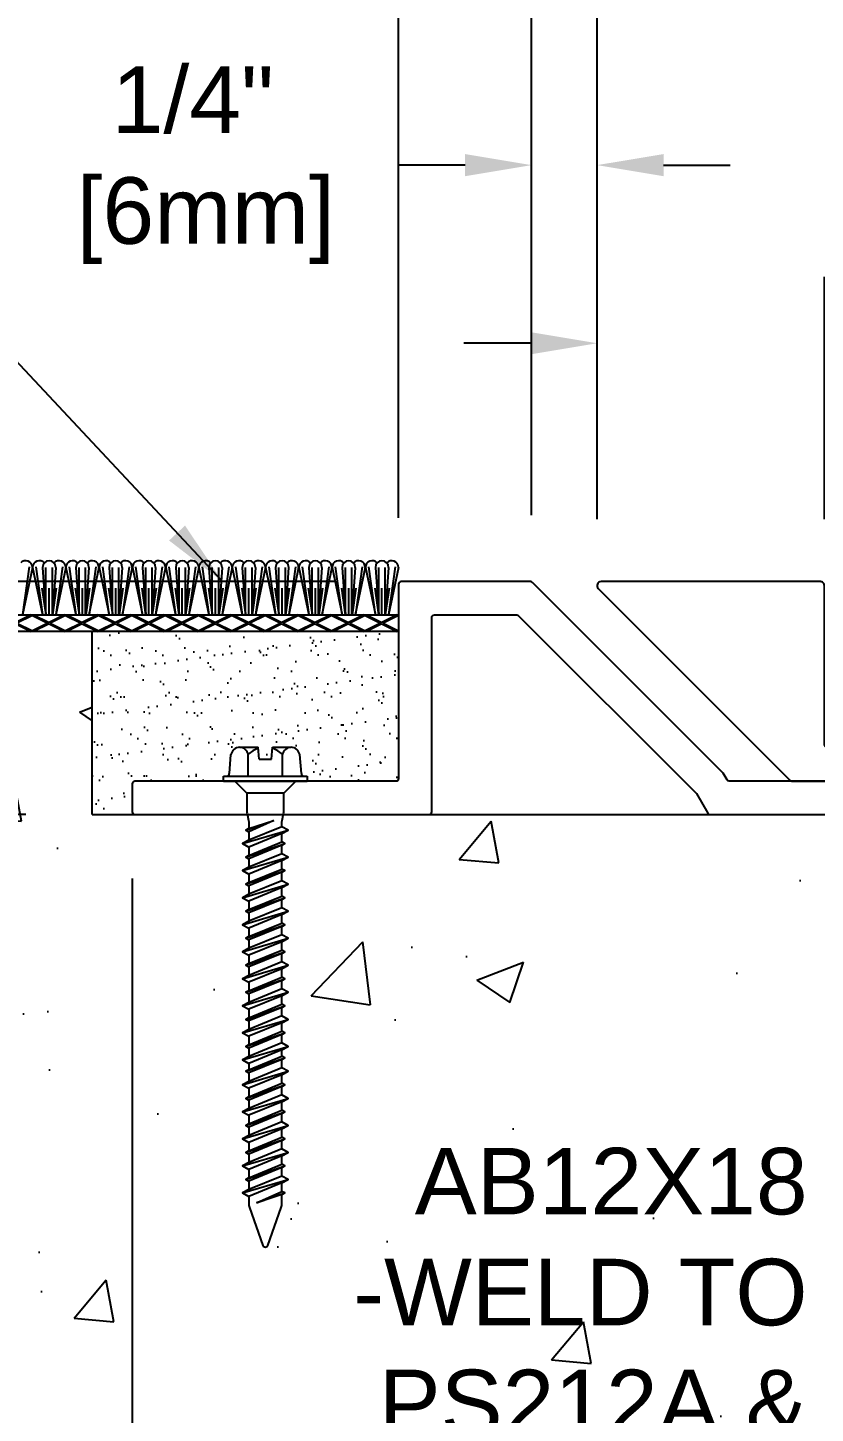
# Model space of a CAD drawing. Header units: inches. Extents: x -2.1 to 58.2, y -1.5 to 11.6.
# Drawn here: x 1.27 to 4.23, y 1.37 to 6.57 of the extents above; entities that cross this region are included whole.
import ezdxf

# ---------------------------------------------------------------- set-up
doc = ezdxf.new("R2010")
doc.units = ezdxf.units.IN
doc.header["$MEASUREMENT"] = 0
for name, color, linetype in [('Anchors', 4, 'Continuous'), ('Conditions', 1, 'Continuous'), ('Dimensions', 3, 'Continuous'), ('Metals', 7, 'Continuous'), ('Text', 2, 'Continuous')]:
    doc.layers.add(name, color=color, linetype=linetype)
doc.styles.add('ARIAL', font='arial.ttf')
doc.dimstyles.new('Arial', dxfattribs={"dimscale": 2, "dimtxt": 0.125, "dimasz": 0.125, "dimexe": 0.125, "dimexo": 0.125, "dimgap": 0.125, "dimtad": 0, "dimtih": 1, "dimtoh": 1, "dimdec": 4, "dimzin": 0, "dimdsep": 46, "dimlunit": 4, "dimtxsty": 'ARIAL', "dimcen": 0.125, "dimadec": 0, "dimazin": 0, "dimtfac": 1, "dimtdec": 4, "dimtofl": 0, "dimtmove": 0, "dimatfit": 3, "dimfxl": 0, "dimfrac": 2, "dimtolj": 1, "dimtzin": 0, "dimarcsym": 0})

# ---------------------------------------------------------------- blocks, each defined once
blk = doc.blocks.new('*D11')
at = {"layer": 'Defpoints', "color": 0}
for p in [(3.1659, 7.125), (2.6659, 4.4823), (3.1659, 4.4923)]:
    blk.add_point(p, dxfattribs=at)
at = {"layer": 'Dimensions', "color": 0, "lineweight": -2}
for p, q in [((2.6659, 4.7323), (2.6659, 7.375)), ((3.1659, 4.7423), (3.1659, 7.375)), ((2.4159, 7.125), (2.0961, 7.125)), ((3.4159, 7.125), (3.6659, 7.125))]:
    blk.add_line(p, q, dxfattribs=at)
at = {"layer": 'Dimensions', "color": 0}
for points in [[(2.4159, 7.1666), (2.4159, 7.0833), (2.6659, 7.125)], [(3.4159, 7.1666), (3.4159, 7.0833), (3.1659, 7.125)]]:
    blk.add_solid(points, dxfattribs=at)
at = {"layer": 'Dimensions', "color": 0, "insert": (1.2267, 7.125), "char_height": 0.25, "attachment_point": 5, "style": 'ARIAL'}
blk.add_mtext('\\A1;1/2"\\P [13mm]', dxfattribs=at)
blk = doc.blocks.new('*D14')
at = {"layer": 'Defpoints', "color": 0}
for p in [(23.8653, 9.2843), (2.6659, 4.4823), (23.8653, 4.4823)]:
    blk.add_point(p, dxfattribs=at)
at = {"layer": 'Dimensions', "color": 0, "lineweight": -2}
for p, q in [((2.6659, 4.7323), (2.6659, 9.5343)), ((23.8653, 4.7323), (23.8653, 9.5343)), ((2.9159, 9.2843), (12.2991, 9.2843)), ((23.6153, 9.2843), (14.2321, 9.2843))]:
    blk.add_line(p, q, dxfattribs=at)
at = {"layer": 'Dimensions', "color": 0}
for points in [[(2.9159, 9.3259), (2.9159, 9.2426), (2.6659, 9.2843)], [(23.6153, 9.3259), (23.6153, 9.2426), (23.8653, 9.2843)]]:
    blk.add_solid(points, dxfattribs=at)
at = {"layer": 'Dimensions', "color": 0, "insert": (13.2656, 9.2843), "char_height": 0.25, "attachment_point": 5, "style": 'ARIAL'}
blk.add_mtext('\\A1;1\'-9 3/16"\\P [538mm]', dxfattribs=at)
blk = doc.blocks.new('TH316134')
for p, q in [((-0.0967, 0.1275), (-0.0272, 0.1275)), ((-0.0232, 0.0825), (-0.0272, 0.1275)), ((0.0233, 0.0825), (0.0272, 0.1275)), ((0.0272, 0.1275), (0.0967, 0.1275)), ((-0.1352, 0.029), (-0.129, 0.1001)), ((-0.0645, 0.0188), (-0.0645, 0.1001)), ((-0.0232, 0.0825), (0.0233, 0.0825)), ((0.0645, 0.0188), (0.0645, 0.1001)), ((0.1352, 0.029), (0.129, 0.1001)), ((-0.1568, 0.0188), (0.1568, 0.0188)), ((-0.1568, 0), (-0.1568, 0.0188)), ((-0.1568, 0), (0.1568, 0)), ((-0.1148, 0), (-0.0697, -0.045)), ((0.1148, 0), (0.0698, -0.045)), ((0.1568, 0.0188), (0.1568, 0)), ((-0.0737, -0.1836), (0.0321, -0.1471)), ((0.0321, -0.1471), (-0.0623, -0.1898)), ((-0.0623, -0.1774), (0.0321, -0.1471)), ((-0.0862, -0.2344), (0.0863, -0.1836)), ((0.0623, -0.1707), (-0.0623, -0.2215)), ((0.0623, -0.1965), (-0.0623, -0.2473)), ((-0.0737, -0.2852), (0.0737, -0.2344)), ((-0.0623, -0.279), (0.0623, -0.2282)), ((0.0623, -0.2405), (-0.0623, -0.2913)), ((-0.0862, -0.3359), (0.0863, -0.2852)), ((0.0623, -0.2722), (-0.0623, -0.323)), ((0.0623, -0.2981), (-0.0623, -0.3489)), ((-0.0737, -0.3867), (0.0737, -0.3359)), ((-0.0623, -0.3806), (0.0623, -0.3298)), ((0.0623, -0.3421), (-0.0623, -0.3929)), ((-0.0862, -0.4375), (0.0863, -0.3867)), ((0.0623, -0.3738), (-0.0623, -0.4246)), ((0.0623, -0.3996), (-0.0623, -0.4504)), ((-0.0737, -0.4883), (0.0737, -0.4375)), ((-0.0623, -0.4821), (0.0623, -0.4313)), ((0.0623, -0.4437), (-0.0623, -0.4944)), ((-0.0862, -0.5391), (0.0863, -0.4883)), ((0.0623, -0.4754), (-0.0623, -0.5261)), ((0.0623, -0.5012), (-0.0623, -0.552)), ((-0.0737, -0.5898), (0.0737, -0.5391)), ((-0.0623, -0.5837), (0.0623, -0.5329)), ((0.0623, -0.5452), (-0.0623, -0.596)), ((-0.0862, -0.6406), (0.0863, -0.5898)), ((0.0623, -0.5769), (-0.0623, -0.6277)), ((0.0623, -0.6028), (-0.0623, -0.6535)), ((-0.0737, -0.6914), (0.0737, -0.6406)), ((-0.0623, -0.6852), (0.0623, -0.6345)), ((0.0623, -0.6468), (-0.0623, -0.6976)), ((-0.0862, -0.7422), (0.0863, -0.6914)), ((0.0623, -0.6785), (-0.0623, -0.7293)), ((0.0623, -0.7043), (-0.0623, -0.7551)), ((-0.0737, -0.793), (0.0737, -0.7422)), ((-0.0623, -0.7868), (0.0623, -0.736)), ((0.0623, -0.7484), (-0.0623, -0.7991)), ((0.0623, -0.78), (-0.0623, -0.8308)), ((-0.0862, -0.8437), (0.0863, -0.793)), ((0.0623, -0.8059), (-0.0623, -0.8567)), ((-0.0737, -0.8945), (0.0737, -0.8437)), ((-0.0623, -0.8884), (0.0623, -0.8376)), ((0.0623, -0.8499), (-0.0623, -0.9007)), ((0.0623, -0.8816), (-0.0623, -0.9324)), ((-0.0862, -0.9453), (0.0863, -0.8945)), ((0.0623, -0.9075), (-0.0623, -0.9582)), ((-0.0737, -0.9961), (0.0737, -0.9453)), ((-0.0623, -0.9899), (0.0623, -0.9391)), ((0.0623, -0.9515), (-0.0623, -1.0023)), ((0.0623, -0.9832), (-0.0623, -1.034)), ((-0.0862, -1.0469), (0.0863, -0.9961)), ((-0.0737, -1.0898), (0.0737, -1.0391)), ((0.0623, -1.009), (-0.0623, -1.0598)), ((-0.0623, -1.0837), (0.0623, -1.0329)), ((-0.0862, -1.1406), (0.0863, -1.0898)), ((0.0623, -1.0452), (-0.0623, -1.096)), ((0.0623, -1.0769), (-0.0623, -1.1277)), ((-0.0737, -1.1914), (0.0737, -1.1406)), ((0.0623, -1.1028), (-0.0623, -1.1535)), ((-0.0623, -1.1852), (0.0623, -1.1345)), ((-0.0862, -1.2422), (0.0863, -1.1914)), ((0.0623, -1.1468), (-0.0623, -1.1976)), ((0.0623, -1.1785), (-0.0623, -1.2293)), ((-0.0737, -1.293), (0.0737, -1.2422)), ((0.0623, -1.2043), (-0.0623, -1.2551)), ((-0.0623, -1.2868), (0.0623, -1.236)), ((0.0623, -1.2484), (-0.0623, -1.2991)), ((-0.0862, -1.3437), (0.0863, -1.293)), ((0.0623, -1.28), (-0.0623, -1.3308)), ((-0.0737, -1.3945), (0.0737, -1.3437)), ((0.0623, -1.3059), (-0.0623, -1.3567)), ((-0.0623, -1.3884), (0.0623, -1.3376)), ((0.0623, -1.3499), (-0.0623, -1.4007)), ((-0.0862, -1.4453), (0.0863, -1.3945)), ((0.0623, -1.3816), (-0.0623, -1.4324)), ((-0.0737, -1.4961), (0.0737, -1.4453)), ((0.0623, -1.4075), (-0.0623, -1.4582)), ((-0.0623, -1.4899), (0.0623, -1.4391)), ((0.0623, -1.4515), (-0.0623, -1.5023)), ((-0.0862, -1.5469), (0.0863, -1.4961)), ((0.0623, -1.4832), (-0.0623, -1.534)), ((0.0623, -1.509), (-0.0623, -1.5598)), ((-0.0335, -1.5838), (0.0623, -1.5407)), ((-0.0335, -1.5838), (0.0737, -1.5469)), ((0.0623, -1.553), (-0.0335, -1.5838))]:
    blk.add_line(p, q)
blk.add_lwpolyline([(0.0698, -0.045), (-0.0697, -0.045), (-0.0697, -0.1121, 0.052126), (-0.0687, -0.1217), (-0.0633, -0.1477, -0.052126), (-0.0623, -0.1573), (-0.0623, -0.1774), (-0.0737, -0.1836), (-0.0623, -0.1898), (-0.0623, -0.2215), (-0.0862, -0.2344), (-0.0623, -0.2473), (-0.0623, -0.279), (-0.0737, -0.2852), (-0.0623, -0.2913), (-0.0623, -0.323), (-0.0862, -0.3359), (-0.0623, -0.3489), (-0.0623, -0.3806), (-0.0737, -0.3867), (-0.0623, -0.3929), (-0.0623, -0.4246), (-0.0862, -0.4375), (-0.0623, -0.4504), (-0.0623, -0.4821), (-0.0737, -0.4883), (-0.0623, -0.4944), (-0.0623, -0.5261), (-0.0862, -0.5391), (-0.0623, -0.552), (-0.0623, -0.5837), (-0.0737, -0.5898), (-0.0623, -0.596), (-0.0623, -0.6277), (-0.0862, -0.6406), (-0.0623, -0.6535), (-0.0623, -0.6852), (-0.0737, -0.6914), (-0.0623, -0.6976), (-0.0623, -0.7293), (-0.0862, -0.7422), (-0.0623, -0.7551), (-0.0623, -0.7868), (-0.0737, -0.793), (-0.0623, -0.7991), (-0.0623, -0.8308), (-0.0862, -0.8437), (-0.0623, -0.8567), (-0.0623, -0.8884), (-0.0737, -0.8945), (-0.0623, -0.9007), (-0.0623, -0.9324), (-0.0862, -0.9453), (-0.0623, -0.9582), (-0.0623, -0.9899), (-0.0737, -0.9961), (-0.0623, -1.0023), (-0.0623, -1.034), (-0.0862, -1.0469), (-0.0623, -1.0598), (-0.0623, -1.0837), (-0.0737, -1.0898), (-0.0623, -1.096), (-0.0623, -1.1277), (-0.0862, -1.1406), (-0.0623, -1.1535), (-0.0623, -1.1852), (-0.0737, -1.1914), (-0.0623, -1.1976), (-0.0623, -1.2293), (-0.0862, -1.2422), (-0.0623, -1.2551), (-0.0623, -1.2868), (-0.0737, -1.293), (-0.0623, -1.2991), (-0.0623, -1.3308), (-0.0862, -1.3437), (-0.0623, -1.3567), (-0.0623, -1.3884), (-0.0737, -1.3945), (-0.0623, -1.4007), (-0.0623, -1.4324), (-0.0862, -1.4453), (-0.0623, -1.4582), (-0.0623, -1.4899), (-0.0737, -1.4961), (-0.0623, -1.5023), (-0.0623, -1.534), (-0.0862, -1.5469), (-0.0623, -1.5598), (-0.0623, -1.5857, 0.084437), (-0.0596, -1.601), (-0.0096, -1.7438, 0.648167), (0.0096, -1.7438), (0.0596, -1.601, 0.084437), (0.0623, -1.5857), (0.0623, -1.553), (0.0737, -1.5469), (0.0623, -1.5407), (0.0623, -1.509), (0.0863, -1.4961), (0.0623, -1.4832), (0.0623, -1.4515), (0.0737, -1.4453), (0.0623, -1.4391), (0.0623, -1.4075), (0.0863, -1.3945), (0.0623, -1.3816), (0.0623, -1.3499), (0.0737, -1.3437), (0.0623, -1.3376), (0.0623, -1.3059), (0.0863, -1.293), (0.0623, -1.28), (0.0623, -1.2484), (0.0737, -1.2422), (0.0623, -1.236), (0.0623, -1.2043), (0.0863, -1.1914), (0.0623, -1.1785), (0.0623, -1.1468), (0.0737, -1.1406), (0.0623, -1.1345), (0.0623, -1.1028), (0.0863, -1.0898), (0.0623, -1.0769), (0.0623, -1.0452), (0.0737, -1.0391), (0.0623, -1.0329), (0.0623, -1.009), (0.0863, -0.9961), (0.0623, -0.9832), (0.0623, -0.9515), (0.0737, -0.9453), (0.0623, -0.9391), (0.0623, -0.9075), (0.0863, -0.8945), (0.0623, -0.8816), (0.0623, -0.8499), (0.0737, -0.8437), (0.0623, -0.8376), (0.0623, -0.8059), (0.0863, -0.793), (0.0623, -0.78), (0.0623, -0.7484), (0.0737, -0.7422), (0.0623, -0.736), (0.0623, -0.7043), (0.0863, -0.6914), (0.0623, -0.6785), (0.0623, -0.6468), (0.0737, -0.6406), (0.0623, -0.6345), (0.0623, -0.6028), (0.0863, -0.5898), (0.0623, -0.5769), (0.0623, -0.5452), (0.0737, -0.5391), (0.0623, -0.5329), (0.0623, -0.5012), (0.0863, -0.4883), (0.0623, -0.4754), (0.0623, -0.4437), (0.0737, -0.4375), (0.0623, -0.4313), (0.0623, -0.3996), (0.0863, -0.3867), (0.0623, -0.3738), (0.0623, -0.3421), (0.0737, -0.3359), (0.0623, -0.3298), (0.0623, -0.2981), (0.0863, -0.2852), (0.0623, -0.2722), (0.0623, -0.2405), (0.0737, -0.2344), (0.0623, -0.2282), (0.0623, -0.1965), (0.0863, -0.1836), (0.0623, -0.1707), (0.0623, -0.1573, -0.052126), (0.0633, -0.1477), (0.0687, -0.1217, 0.052126), (0.0698, -0.1121)], format="xyb", close=True)
for centre, radius, start, end in [((-0.0967, 0.0948), 0.0327, 9.285, 170.715), ((0, 0.0379), 0.0896, 107.4215, 136.0407), ((0, 0.0379), 0.0896, 43.9593, 72.5785), ((0.0967, 0.0948), 0.0327, 9.285, 170.715), ((-0.1464, 0.03), 0.0112, 270, 355), ((0.1464, 0.03), 0.0112, 185, 270)]:
    blk.add_arc(centre, radius, start, end)
blk = doc.blocks.new('NB703')
at = {"linetype": 'Continuous', "flags": 128}
blk.add_lwpolyline([(2.77, 0.125), (1.6801, 0.125, -0.267949), (1.6714, 0.13), (1.6569, 0.1551, 0.065543), (1.6553, 0.1572), (0.9404, 0.8721, 0.198912), (0.9334, 0.875), (0.4475, 0.875, 0.414214), (0.4375, 0.865), (0.4375, 0.135, -0.414214), (0.4275, 0.125), (-0.5525, 0.125, 0.414214), (-0.5625, 0.115), (-0.5625, 0.01, 0.414214), (-0.5525, 0), (0.5525, 0, 0.414214), (0.5625, 0.01), (0.5625, 0.74, -0.414214), (0.5725, 0.75), (0.8816, 0.75, -0.198912), (0.8887, 0.7471), (1.5553, 0.0804, -0.065543), (1.5569, 0.0784), (1.5992, 0.005, 0.267949), (1.6079, 0), (2.6859, 0, 0.198912)], format="xyb", dxfattribs=at)
blk = doc.blocks.new('*D15')
at = {"layer": 'Defpoints', "color": 0}
for p in [(3.4118, 6.0572), (3.1659, 4.4923), (3.4118, 4.4773)]:
    blk.add_point(p, dxfattribs=at)
at = {"layer": 'Dimensions', "color": 0, "lineweight": -2}
for p, q in [((3.1659, 4.7423), (3.1659, 6.3072)), ((3.4118, 4.7273), (3.4118, 6.3072)), ((2.9159, 6.0572), (2.6659, 6.0572)), ((3.6618, 6.0572), (3.9118, 6.0572))]:
    blk.add_line(p, q, dxfattribs=at)
at = {"layer": 'Dimensions', "color": 0}
for points in [[(2.9159, 6.0988), (2.9159, 6.0155), (3.1659, 6.0572)], [(3.6618, 6.0988), (3.6618, 6.0155), (3.4118, 6.0572)]]:
    blk.add_solid(points, dxfattribs=at)
at = {"layer": 'Dimensions', "color": 0, "insert": (1.8937, 6.0572), "char_height": 0.25, "attachment_point": 5, "style": 'ARIAL'}
blk.add_mtext('\\A1;1/4"\\P [6mm]', dxfattribs=at)
blk = doc.blocks.new('*D16')
at = {"layer": 'Defpoints', "color": 0}
for p in [(1.6659, 3.6273), (7.2656, 0), (7.2656, -0.9653)]:
    blk.add_point(p, dxfattribs=at)
at = {"layer": 'Dimensions', "color": 0, "lineweight": -2}
for p, q in [((1.6659, 3.3773), (1.6659, -1.2153)), ((7.2656, -0.25), (7.2656, -1.2153)), ((1.9159, -0.9653), (3.4993, -0.9653)), ((7.0156, -0.9653), (5.4323, -0.9653))]:
    blk.add_line(p, q, dxfattribs=at)
at = {"layer": 'Dimensions', "color": 0}
for points in [[(1.9159, -0.9237), (1.9159, -1.007), (1.6659, -0.9653)], [(7.0156, -0.9237), (7.0156, -1.007), (7.2656, -0.9653)]]:
    blk.add_solid(points, dxfattribs=at)
at = {"layer": 'Dimensions', "color": 0, "insert": (4.4658, -0.9653), "char_height": 0.25, "attachment_point": 5, "style": 'ARIAL'}
blk.add_mtext('\\A1;5 5/8"\\P [142mm]', dxfattribs=at)
blk = doc.blocks.new('*D17')
at = {"layer": 'Defpoints', "color": 0}
for p in [(3.4118, 5.388), (3.4118, 4.4773), (4.2656, 4.4773)]:
    blk.add_point(p, dxfattribs=at)
at = {"layer": 'Dimensions', "color": 0, "lineweight": -2}
for p, q in [((3.4118, 4.7273), (3.4118, 5.638)), ((4.2656, 4.7273), (4.2656, 5.638)), ((3.1618, 5.388), (2.9118, 5.388)), ((4.5156, 5.388), (4.7701, 5.388))]:
    blk.add_line(p, q, dxfattribs=at)
at = {"layer": 'Dimensions', "color": 0}
for points in [[(3.1618, 5.4297), (3.1618, 5.3463), (3.4118, 5.388)], [(4.5156, 5.4297), (4.5156, 5.3463), (4.2656, 5.388)]]:
    blk.add_solid(points, dxfattribs=at)
at = {"layer": 'Dimensions', "color": 0, "insert": (5.6395, 5.388), "char_height": 0.25, "attachment_point": 5, "style": 'ARIAL'}
blk.add_mtext('\\A1;7/8"\\P [22mm]', dxfattribs=at)
blk = doc.blocks.new('*D18')
at = {"layer": 'Defpoints', "color": 0}
for p in [(3.4118, 8.143), (3.4118, 4.4773), (23.1194, 4.4773)]:
    blk.add_point(p, dxfattribs=at)
at = {"layer": 'Dimensions', "color": 0, "lineweight": -2}
for p, q in [((3.4118, 4.7273), (3.4118, 8.393)), ((23.1194, 4.7273), (23.1194, 8.393)), ((3.6618, 8.143), (12.2096, 8.143)), ((22.8694, 8.143), (14.3217, 8.143))]:
    blk.add_line(p, q, dxfattribs=at)
at = {"layer": 'Dimensions', "color": 0}
for points in [[(3.6618, 8.1846), (3.6618, 8.1013), (3.4118, 8.143)], [(22.8694, 8.1846), (22.8694, 8.1013), (23.1194, 8.143)]]:
    blk.add_solid(points, dxfattribs=at)
at = {"layer": 'Dimensions', "color": 0, "insert": (13.2656, 8.143), "char_height": 0.25, "attachment_point": 5, "style": 'ARIAL'}
blk.add_mtext('\\A1;1\'-7 11/16"\\P [501mm]', dxfattribs=at)
blk = doc.blocks.new('*D19')
at = {"layer": 'Defpoints', "color": 0}
for p in [(-0.3125, 4.4923), (2.6759, 4.4923), (1.5159, 3.6173)]:
    blk.add_point(p, dxfattribs=at)
at = {"layer": 'Dimensions', "color": 0, "lineweight": -2}
for p, q in [((-0.3125, 4.7423), (-0.3125, 4.9923)), ((2.4259, 4.4923), (-0.5625, 4.4923)), ((1.2659, 3.6173), (-0.5625, 3.6173)), ((-0.3125, 3.3673), (-0.3125, 3.1173)), ((-0.3125, 3.1173), (-0.5625, 3.1173))]:
    blk.add_line(p, q, dxfattribs=at)
at = {"layer": 'Dimensions', "color": 0}
for points in [[(-0.3542, 4.7423), (-0.2709, 4.7423), (-0.3125, 4.4923)], [(-0.3542, 3.3673), (-0.2709, 3.3673), (-0.3125, 3.6173)]]:
    blk.add_solid(points, dxfattribs=at)
at = {"layer": 'Dimensions', "color": 0, "insert": (-1.4319, 3.1173), "char_height": 0.25, "attachment_point": 5, "style": 'ARIAL'}
blk.add_mtext('\\A1;7/8"\\P [22mm]', dxfattribs=at)
blk = doc.blocks.new('NBT123')
blk.add_lwpolyline([(-0.985, 0.61, 0.414214), (-1, 0.625), (-1.8238, 0.625, 0.668179), (-1.8344, 0.5994), (-1.1144, -0.1206, 0.198912), (-1.1038, -0.125), (0, -0.125, 0.414214), (0.015, -0.11), (0.015, -0.015, 0.414214), (0, 0), (-0.97, 0, -0.414214), (-0.985, 0.015)], format="xyb", close=True)
blk = doc.blocks.new('*D29')
at = {"layer": 'Defpoints', "color": 0}
for p in [(1.5159, 4.3048), (0.7798, 3.6173), (1.5159, 3.6173)]:
    blk.add_point(p, dxfattribs=at)
at = {"layer": 'Dimensions', "color": 0, "lineweight": -2}
for p, q in [((0.7798, 4.5548), (0.7798, 4.8048)), ((1.2659, 4.3048), (0.5298, 4.3048)), ((1.2659, 3.6173), (0.5298, 3.6173)), ((0.7798, 3.3673), (0.7798, 1.8217)), ((0.7798, 1.8217), (0.5298, 1.8217))]:
    blk.add_line(p, q, dxfattribs=at)
at = {"layer": 'Dimensions', "color": 0}
for points in [[(0.7381, 4.5548), (0.8215, 4.5548), (0.7798, 4.3048)], [(0.7381, 3.3673), (0.8215, 3.3673), (0.7798, 3.6173)]]:
    blk.add_solid(points, dxfattribs=at)
at = {"layer": 'Dimensions', "color": 0, "insert": (-0.3396, 1.8217), "char_height": 0.25, "attachment_point": 5, "style": 'ARIAL'}
blk.add_mtext('\\A1;11/16"\\P [17mm]', dxfattribs=at)
blk = doc.blocks.new('*U32')
for p, q in [((-3, 0.0625), (0, 0.0625)), ((-1.3795, 0.0625), (-1.4375, 0.0335)), ((-1.375, 0.0603), (-1.433, 0.0312)), ((-1.375, 0.0603), (-1.317, 0.0312)), ((-1.3705, 0.0625), (-1.3125, 0.0335)), ((-1.2545, 0.0625), (-1.3125, 0.0335)), ((-1.25, 0.0603), (-1.308, 0.0312)), ((-1.25, 0.0603), (-1.192, 0.0312)), ((-1.2455, 0.0625), (-1.1875, 0.0335)), ((-1.1295, 0.0625), (-1.1875, 0.0335)), ((-1.125, 0.0603), (-1.183, 0.0312)), ((-1.125, 0.0603), (-1.067, 0.0312)), ((-1.1205, 0.0625), (-1.0625, 0.0335)), ((-1.0045, 0.0625), (-1.0625, 0.0335)), ((-1, 0.0603), (-1.058, 0.0312)), ((-1, 0.0603), (-0.942, 0.0312)), ((-0.9955, 0.0625), (-0.9375, 0.0335)), ((-0.8795, 0.0625), (-0.9375, 0.0335)), ((-0.875, 0.0603), (-0.933, 0.0312)), ((-0.875, 0.0603), (-0.817, 0.0312)), ((-0.8705, 0.0625), (-0.8125, 0.0335)), ((-0.7545, 0.0625), (-0.8125, 0.0335)), ((-0.75, 0.0603), (-0.808, 0.0312)), ((-0.75, 0.0603), (-0.692, 0.0312)), ((-0.7455, 0.0625), (-0.6875, 0.0335)), ((-0.6295, 0.0625), (-0.6875, 0.0335)), ((-0.625, 0.0603), (-0.683, 0.0312)), ((-0.625, 0.0603), (-0.567, 0.0312)), ((-0.6205, 0.0625), (-0.5625, 0.0335)), ((-0.5045, 0.0625), (-0.5625, 0.0335)), ((-0.5, 0.0603), (-0.558, 0.0312)), ((-0.5, 0.0603), (-0.442, 0.0312)), ((-0.4955, 0.0625), (-0.4375, 0.0335)), ((-0.3795, 0.0625), (-0.4375, 0.0335)), ((-0.375, 0.0603), (-0.433, 0.0312)), ((-0.375, 0.0603), (-0.317, 0.0312)), ((-0.3705, 0.0625), (-0.3125, 0.0335)), ((-0.2545, 0.0625), (-0.3125, 0.0335)), ((-0.25, 0.0603), (-0.308, 0.0312)), ((-0.25, 0.0603), (-0.192, 0.0312)), ((-0.2455, 0.0625), (-0.1875, 0.0335)), ((-0.1295, 0.0625), (-0.1875, 0.0335)), ((-0.125, 0.0603), (-0.183, 0.0312)), ((-0.125, 0.0603), (-0.067, 0.0312)), ((-0.1205, 0.0625), (-0.0625, 0.0335)), ((-0.0045, 0.0625), (-0.0625, 0.0335)), ((0, 0.0603), (-0.058, 0.0312)), ((0, 0.0625), (0, 0)), ((0, 0), (-3, 0)), ((-1.4375, 0.029), (-1.3795, 0)), ((-1.433, 0.0312), (-1.375, 0.0022)), ((-1.317, 0.0312), (-1.375, 0.0022)), ((-1.3125, 0.029), (-1.3705, 0)), ((-1.3125, 0.029), (-1.2545, 0)), ((-1.308, 0.0312), (-1.25, 0.0022)), ((-1.192, 0.0312), (-1.25, 0.0022)), ((-1.1875, 0.029), (-1.2455, 0)), ((-1.1875, 0.029), (-1.1295, 0)), ((-1.183, 0.0312), (-1.125, 0.0022)), ((-1.067, 0.0312), (-1.125, 0.0022)), ((-1.0625, 0.029), (-1.1205, 0)), ((-1.0625, 0.029), (-1.0045, 0)), ((-1.058, 0.0312), (-1, 0.0022)), ((-0.942, 0.0312), (-1, 0.0022)), ((-0.9375, 0.029), (-0.9955, 0)), ((-0.9375, 0.029), (-0.8795, 0)), ((-0.933, 0.0312), (-0.875, 0.0022)), ((-0.817, 0.0312), (-0.875, 0.0022)), ((-0.8125, 0.029), (-0.8705, 0)), ((-0.8125, 0.029), (-0.7545, 0)), ((-0.808, 0.0312), (-0.75, 0.0022)), ((-0.692, 0.0312), (-0.75, 0.0022)), ((-0.6875, 0.029), (-0.7455, 0)), ((-0.6875, 0.029), (-0.6295, 0)), ((-0.683, 0.0312), (-0.625, 0.0022)), ((-0.567, 0.0312), (-0.625, 0.0022)), ((-0.5625, 0.029), (-0.6205, 0)), ((-0.5625, 0.029), (-0.5045, 0)), ((-0.558, 0.0312), (-0.5, 0.0022)), ((-0.442, 0.0312), (-0.5, 0.0022)), ((-0.4375, 0.029), (-0.4955, 0)), ((-0.4375, 0.029), (-0.3795, 0)), ((-0.433, 0.0312), (-0.375, 0.0022)), ((-0.317, 0.0312), (-0.375, 0.0022)), ((-0.3125, 0.029), (-0.3705, 0)), ((-0.3125, 0.029), (-0.2545, 0)), ((-0.308, 0.0312), (-0.25, 0.0022)), ((-0.192, 0.0312), (-0.25, 0.0022)), ((-0.1875, 0.029), (-0.2455, 0)), ((-0.1875, 0.029), (-0.1295, 0)), ((-0.183, 0.0312), (-0.125, 0.0022)), ((-0.067, 0.0312), (-0.125, 0.0022)), ((-0.0625, 0.029), (-0.1205, 0)), ((-0.0625, 0.029), (-0.0045, 0)), ((-0.058, 0.0312), (0, 0.0022))]:
    blk.add_line(p, q)
for points in [[(-1.3749, 0.2412), (-1.4123, 0.0625)], [(-1.3869, 0.243), (-1.4119, 0.0642)], [(-1.3742, 0.2412), (-1.3368, 0.0625)], [(-1.3622, 0.243), (-1.3372, 0.0642)], [(-1.3367, 0.2412), (-1.3242, 0.0625)], [(-1.3242, 0.0625), (-1.3242, 0.2412)], [(-1.2874, 0.2412), (-1.2999, 0.0625)], [(-1.2999, 0.0625), (-1.2999, 0.2412)], [(-1.2499, 0.2412), (-1.2873, 0.0625)], [(-1.2619, 0.243), (-1.2869, 0.0642)], [(-1.2492, 0.2412), (-1.2118, 0.0625)], [(-1.2372, 0.243), (-1.2122, 0.0642)], [(-1.2117, 0.2412), (-1.1992, 0.0625)], [(-1.1992, 0.0625), (-1.1992, 0.2412)], [(-1.1624, 0.2412), (-1.1749, 0.0625)], [(-1.1749, 0.0625), (-1.1749, 0.2412)], [(-1.1249, 0.2412), (-1.1623, 0.0625)], [(-1.1369, 0.243), (-1.1619, 0.0642)], [(-1.1242, 0.2412), (-1.0868, 0.0625)], [(-1.1122, 0.243), (-1.0872, 0.0642)], [(-1.0867, 0.2412), (-1.0742, 0.0625)], [(-1.0742, 0.0625), (-1.0742, 0.2412)], [(-1.0374, 0.2412), (-1.0499, 0.0625)], [(-1.0499, 0.0625), (-1.0499, 0.2412)], [(-0.9999, 0.2412), (-1.0373, 0.0625)], [(-1.0119, 0.243), (-1.0369, 0.0642)], [(-0.9992, 0.2412), (-0.9618, 0.0625)], [(-0.9872, 0.243), (-0.9622, 0.0642)], [(-0.9617, 0.2412), (-0.9492, 0.0625)], [(-0.9492, 0.0625), (-0.9492, 0.2412)], [(-0.9124, 0.2412), (-0.9249, 0.0625)], [(-0.9249, 0.0625), (-0.9249, 0.2412)], [(-0.8749, 0.2412), (-0.9123, 0.0625)], [(-0.8869, 0.243), (-0.9119, 0.0642)], [(-0.8742, 0.2412), (-0.8368, 0.0625)], [(-0.8622, 0.243), (-0.8372, 0.0642)], [(-0.8367, 0.2412), (-0.8242, 0.0625)], [(-0.8242, 0.0625), (-0.8242, 0.2412)], [(-0.7874, 0.2412), (-0.7999, 0.0625)], [(-0.7999, 0.0625), (-0.7999, 0.2412)], [(-0.7499, 0.2412), (-0.7873, 0.0625)], [(-0.7619, 0.243), (-0.7869, 0.0642)], [(-0.7492, 0.2412), (-0.7118, 0.0625)], [(-0.7372, 0.243), (-0.7122, 0.0642)], [(-0.7117, 0.2412), (-0.6992, 0.0625)], [(-0.6992, 0.0625), (-0.6992, 0.2412)], [(-0.6624, 0.2412), (-0.6749, 0.0625)], [(-0.6749, 0.0625), (-0.6749, 0.2412)], [(-0.6249, 0.2412), (-0.6623, 0.0625)], [(-0.6369, 0.243), (-0.6619, 0.0642)], [(-0.6242, 0.2412), (-0.5868, 0.0625)], [(-0.6122, 0.243), (-0.5872, 0.0642)], [(-0.5867, 0.2412), (-0.5742, 0.0625)], [(-0.5742, 0.0625), (-0.5742, 0.2412)], [(-0.5374, 0.2412), (-0.5499, 0.0625)], [(-0.5499, 0.0625), (-0.5499, 0.2412)], [(-0.4999, 0.2412), (-0.5373, 0.0625)], [(-0.5119, 0.243), (-0.5369, 0.0642)], [(-0.4992, 0.2412), (-0.4618, 0.0625)], [(-0.4872, 0.243), (-0.4622, 0.0642)], [(-0.4617, 0.2412), (-0.4492, 0.0625)], [(-0.4492, 0.0625), (-0.4492, 0.2412)], [(-0.4124, 0.2412), (-0.4249, 0.0625)], [(-0.4249, 0.0625), (-0.4249, 0.2412)], [(-0.3749, 0.2412), (-0.4123, 0.0625)], [(-0.3869, 0.243), (-0.4119, 0.0642)], [(-0.3742, 0.2412), (-0.3368, 0.0625)], [(-0.3622, 0.243), (-0.3372, 0.0642)], [(-0.3367, 0.2412), (-0.3242, 0.0625)], [(-0.3242, 0.0625), (-0.3242, 0.2412)], [(-0.2874, 0.2412), (-0.2999, 0.0625)], [(-0.2999, 0.0625), (-0.2999, 0.2412)], [(-0.2499, 0.2412), (-0.2873, 0.0625)], [(-0.2619, 0.243), (-0.2869, 0.0642)], [(-0.2492, 0.2412), (-0.2118, 0.0625)], [(-0.2372, 0.243), (-0.2122, 0.0642)], [(-0.2117, 0.2412), (-0.1992, 0.0625)], [(-0.1992, 0.0625), (-0.1992, 0.2412)], [(-0.1624, 0.2412), (-0.1749, 0.0625)], [(-0.1749, 0.0625), (-0.1749, 0.2412)], [(-0.1249, 0.2412), (-0.1623, 0.0625)], [(-0.1369, 0.243), (-0.1619, 0.0642)], [(-0.1242, 0.2412), (-0.0868, 0.0625)], [(-0.1122, 0.243), (-0.0872, 0.0642)], [(-0.0867, 0.2412), (-0.0742, 0.0625)], [(-0.0742, 0.0625), (-0.0742, 0.2412)], [(-0.0374, 0.2412), (-0.0499, 0.0625)], [(-0.0499, 0.0625), (-0.0499, 0.2412)], [(0.0001, 0.2412), (-0.0373, 0.0625)], [(-0.0119, 0.243), (-0.0369, 0.0642)], [(-1.3389, 0.1625), (-1.3246, 0.0625)], [(-1.312, 0.0625), (-1.312, 0.1625)], [(-1.2852, 0.1625), (-1.2995, 0.0625)], [(-1.2139, 0.1625), (-1.1996, 0.0625)], [(-1.187, 0.0625), (-1.187, 0.1625)], [(-1.1602, 0.1625), (-1.1745, 0.0625)], [(-1.0889, 0.1625), (-1.0746, 0.0625)], [(-1.062, 0.0625), (-1.062, 0.1625)], [(-1.0352, 0.1625), (-1.0495, 0.0625)], [(-0.9639, 0.1625), (-0.9496, 0.0625)], [(-0.937, 0.0625), (-0.937, 0.1625)], [(-0.9102, 0.1625), (-0.9245, 0.0625)], [(-0.8389, 0.1625), (-0.8246, 0.0625)], [(-0.812, 0.0625), (-0.812, 0.1625)], [(-0.7852, 0.1625), (-0.7995, 0.0625)], [(-0.7139, 0.1625), (-0.6996, 0.0625)], [(-0.687, 0.0625), (-0.687, 0.1625)], [(-0.6602, 0.1625), (-0.6745, 0.0625)], [(-0.5889, 0.1625), (-0.5746, 0.0625)], [(-0.562, 0.0625), (-0.562, 0.1625)], [(-0.5352, 0.1625), (-0.5495, 0.0625)], [(-0.4639, 0.1625), (-0.4496, 0.0625)], [(-0.437, 0.0625), (-0.437, 0.1625)], [(-0.4102, 0.1625), (-0.4245, 0.0625)], [(-0.3389, 0.1625), (-0.3246, 0.0625)], [(-0.312, 0.0625), (-0.312, 0.1625)], [(-0.2852, 0.1625), (-0.2995, 0.0625)], [(-0.2139, 0.1625), (-0.1996, 0.0625)], [(-0.187, 0.0625), (-0.187, 0.1625)], [(-0.1602, 0.1625), (-0.1745, 0.0625)], [(-0.0889, 0.1625), (-0.0746, 0.0625)], [(-0.062, 0.0625), (-0.062, 0.1625)], [(-0.0352, 0.1625), (-0.0495, 0.0625)]]:
    blk.add_lwpolyline(points)
for centre, radius, start, end in [((-1.3999, 0.2412), 0.025, 0, 138.789), ((-1.3492, 0.2412), 0.025, 41.211, 180), ((-1.312, 0.2412), 0.0247, 0, 180), ((-1.2749, 0.2412), 0.025, 0, 138.789), ((-1.2242, 0.2412), 0.025, 41.211, 180), ((-1.187, 0.2412), 0.0247, 0, 180), ((-1.1499, 0.2412), 0.025, 0, 138.789), ((-1.0992, 0.2412), 0.025, 41.211, 180), ((-1.062, 0.2412), 0.0247, 0, 180), ((-1.0249, 0.2412), 0.025, 0, 138.789), ((-0.9742, 0.2412), 0.025, 41.211, 180), ((-0.937, 0.2412), 0.0247, 0, 180), ((-0.8999, 0.2412), 0.025, 0, 138.789), ((-0.8492, 0.2412), 0.025, 41.211, 180), ((-0.812, 0.2412), 0.0247, 0, 180), ((-0.7749, 0.2412), 0.025, 0, 138.789), ((-0.7242, 0.2412), 0.025, 41.211, 180), ((-0.687, 0.2412), 0.0247, 0, 180), ((-0.6499, 0.2412), 0.025, 0, 138.789), ((-0.5992, 0.2412), 0.025, 41.211, 180), ((-0.562, 0.2412), 0.0247, 0, 180), ((-0.5249, 0.2412), 0.025, 0, 138.789), ((-0.4742, 0.2412), 0.025, 41.211, 180), ((-0.437, 0.2412), 0.0247, 0, 180), ((-0.3999, 0.2412), 0.025, 0, 138.789), ((-0.3492, 0.2412), 0.025, 41.211, 180), ((-0.312, 0.2412), 0.0247, 0, 180), ((-0.2749, 0.2412), 0.025, 0, 138.789), ((-0.2242, 0.2412), 0.025, 41.211, 180), ((-0.187, 0.2412), 0.0247, 0, 180), ((-0.1499, 0.2412), 0.025, 0, 138.789), ((-0.0992, 0.2412), 0.025, 41.211, 180), ((-0.062, 0.2412), 0.0247, 0, 180), ((-0.0249, 0.2412), 0.025, 0, 138.789)]:
    blk.add_arc(centre, radius, start, end)

msp = doc.modelspace()

# ---------------------------------------------------------------- hatches: boundary and pattern name
at = {"layer": 'Conditions'}
h = msp.add_hatch(dxfattribs=at)
h.set_pattern_fill('AR-CONC', color=256, scale=0.25, style=0)
h.paths.add_polyline_path([(7.26564, 3.60733, 0.4142136), (7.25564, 3.61733), (6.514, 3.61733), (6.49885, 3.60133), (6.49885, 3.53423, -0.0521265), (6.49785, 3.52462), (6.49236, 3.49865, 0.0521265), (6.49135, 3.48903), (6.49135, 3.47566), (6.51535, 3.46273), (6.49135, 3.44981), (6.49135, 3.41812), (6.5028, 3.41195), (6.49135, 3.40579), (6.49135, 3.3741), (6.51535, 3.36117), (6.49135, 3.34825), (6.49135, 3.31655), (6.5028, 3.31039), (6.49135, 3.30423), (6.49135, 3.27253), (6.51535, 3.25961), (6.49135, 3.24669), (6.49135, 3.21499), (6.5028, 3.20883), (6.49135, 3.20267), (6.49135, 3.17097), (6.51535, 3.15805), (6.49135, 3.14512), (6.49135, 3.11343), (6.5028, 3.10727), (6.49135, 3.1011), (6.49135, 3.06941), (6.51535, 3.05648), (6.49135, 3.04356), (6.49135, 3.01187), (6.5028, 3.0057), (6.49135, 2.99954), (6.49135, 2.96785), (6.51535, 2.95492), (6.49135, 2.942), (6.49135, 2.9103), (6.5028, 2.90414), (6.49135, 2.89798), (6.49135, 2.86628), (6.51535, 2.85336), (6.49135, 2.84044), (6.49135, 2.80874), (6.5028, 2.80258), (6.49135, 2.79642), (6.49135, 2.76472), (6.51535, 2.7518), (6.49135, 2.73887), (6.49135, 2.70718), (6.5028, 2.70102), (6.49135, 2.69485), (6.49135, 2.66316), (6.51535, 2.65023), (6.49135, 2.63731), (6.49135, 2.5993), (6.5028, 2.59314), (6.49135, 2.58697), (6.49135, 2.55528), (6.51535, 2.54235), (6.49135, 2.52943), (6.49135, 2.48917), (6.5028, 2.48301), (6.49135, 2.47684), (6.49135, 2.44515), (6.51535, 2.43223), (6.49135, 2.4193), (6.49135, 2.38354), (6.5028, 2.37738), (6.49135, 2.37121), (6.49135, 2.33952), (6.51535, 2.32659), (6.49135, 2.31367), (6.49135, 2.28128), (6.5028, 2.27511), (6.49135, 2.26895), (6.49135, 2.23726), (6.51535, 2.22433), (6.49135, 2.21141), (6.49135, 2.17902), (6.5028, 2.17285), (6.49135, 2.16669), (6.49135, 2.135), (6.51535, 2.12207), (6.49135, 2.10915), (6.49135, 2.07745), (6.5028, 2.07129), (6.49135, 2.06513), (6.49135, 2.06161, -0.084437), (6.48874, 2.04624), (6.43933, 1.90519, -0.709275), (6.41946, 1.90352), (6.36947, 2.04624, -0.0665467), (6.36697, 2.05831), (6.34285, 2.07129), (6.36696, 2.08427), (6.36696, 2.11586), (6.35541, 2.12207), (6.36696, 2.12829), (6.36696, 2.16058), (6.34285, 2.17355), (6.36695, 2.18653), (6.36695, 2.21812), (6.35541, 2.22433), (6.36695, 2.23054), (6.36695, 2.26284), (6.34285, 2.27581), (6.36695, 2.28879), (6.36694, 2.32039), (6.35541, 2.32659), (6.36694, 2.3328), (6.36694, 2.36848), (6.34285, 2.38145), (6.36694, 2.39441), (6.36694, 2.42603), (6.35541, 2.43223), (6.36693, 2.43843), (6.36693, 2.47861), (6.34285, 2.49157), (6.36693, 2.50454), (6.36693, 2.53616), (6.35541, 2.54235), (6.36693, 2.54855), (6.36692, 2.5865), (6.34285, 2.59945), (6.36692, 2.61241), (6.36692, 2.64404), (6.35541, 2.65023), (6.36692, 2.65643), (6.36691, 2.68806), (6.34285, 2.70102), (6.36691, 2.71397), (6.36691, 2.74561), (6.35541, 2.7518), (6.36691, 2.75799), (6.36691, 2.78963), (6.34285, 2.80258), (6.36691, 2.81553), (6.3669, 2.84718), (6.35541, 2.85336), (6.3669, 2.85954), (6.3669, 2.8912), (6.34285, 2.90414), (6.3669, 2.91709), (6.36689, 2.94874), (6.35541, 2.95492), (6.36689, 2.9611), (6.36689, 2.99276), (6.34285, 3.0057), (6.36689, 3.01865), (6.36689, 3.05031), (6.35541, 3.05648), (6.36689, 3.06266), (6.36688, 3.09433), (6.34285, 3.10727), (6.36688, 3.1202), (6.36688, 3.15188), (6.35541, 3.15805), (6.36688, 3.16422), (6.36688, 3.1959), (6.34285, 3.20883), (6.36687, 3.22176), (6.36687, 3.25344), (6.35541, 3.25961), (6.36687, 3.26578), (6.36687, 3.29746), (6.34285, 3.31039), (6.36687, 3.32332), (6.36686, 3.35501), (6.35541, 3.36117), (6.36686, 3.36734), (6.36686, 3.39903), (6.34285, 3.41195), (6.36686, 3.42488), (6.36686, 3.45657), (6.35541, 3.46273), (6.36685, 3.4689), (6.36685, 3.48904, 0.0520878), (6.36585, 3.49865), (6.36036, 3.52462, -0.0521265), (6.35935, 3.53423), (6.35935, 3.60133), (6.34421, 3.61733), (4.53837, 3.61733), (4.52323, 3.60133), (4.52323, 3.53423, -0.0521265), (4.52222, 3.52462), (4.51673, 3.49865, 0.0521265), (4.51573, 3.48903), (4.51573, 3.47566), (4.53973, 3.46273), (4.51573, 3.44981), (4.51573, 3.41812), (4.52717, 3.41195), (4.51573, 3.40579), (4.51573, 3.3741), (4.53973, 3.36117), (4.51573, 3.34825), (4.51573, 3.31655), (4.52717, 3.31039), (4.51573, 3.30423), (4.51573, 3.27253), (4.53973, 3.25961), (4.51573, 3.24669), (4.51573, 3.21499), (4.52717, 3.20883), (4.51573, 3.20267), (4.51573, 3.17097), (4.53973, 3.15805), (4.51573, 3.14512), (4.51573, 3.11343), (4.52717, 3.10727), (4.51573, 3.1011), (4.51573, 3.06941), (4.53973, 3.05648), (4.51573, 3.04356), (4.51573, 3.01187), (4.52717, 3.0057), (4.51573, 2.99954), (4.51573, 2.96785), (4.53973, 2.95492), (4.51573, 2.942), (4.51573, 2.9103), (4.52717, 2.90414), (4.51573, 2.89798), (4.51573, 2.86628), (4.53973, 2.85336), (4.51573, 2.84044), (4.51573, 2.80874), (4.52717, 2.80258), (4.51573, 2.79642), (4.51573, 2.76472), (4.53973, 2.7518), (4.51573, 2.73887), (4.51573, 2.70718), (4.52717, 2.70102), (4.51573, 2.69485), (4.51573, 2.66316), (4.53973, 2.65023), (4.51573, 2.63731), (4.51573, 2.5993), (4.52717, 2.59314), (4.51573, 2.58697), (4.51573, 2.55528), (4.53973, 2.54235), (4.51573, 2.52943), (4.51573, 2.48917), (4.52717, 2.48301), (4.51573, 2.47684), (4.51573, 2.44515), (4.53973, 2.43223), (4.51573, 2.4193), (4.51573, 2.38354), (4.52717, 2.37738), (4.51573, 2.37121), (4.51573, 2.33952), (4.53973, 2.32659), (4.51573, 2.31367), (4.51573, 2.28128), (4.52717, 2.27511), (4.51573, 2.26895), (4.51573, 2.23726), (4.53973, 2.22433), (4.51573, 2.21141), (4.51573, 2.17902), (4.52717, 2.17285), (4.51573, 2.16669), (4.51573, 2.135), (4.53973, 2.12207), (4.51573, 2.10915), (4.51573, 2.07745), (4.52717, 2.07129), (4.51573, 2.06513), (4.51573, 2.06161, -0.084437), (4.51311, 2.04624), (4.4637, 1.90519, -0.709275), (4.44384, 1.90352), (4.39384, 2.04624, -0.0665467), (4.39134, 2.05831), (4.36723, 2.07129), (4.39133, 2.08427), (4.39133, 2.11586), (4.37978, 2.12207), (4.39133, 2.12829), (4.39133, 2.16058), (4.36723, 2.17355), (4.39133, 2.18653), (4.39132, 2.21812), (4.37978, 2.22433), (4.39132, 2.23054), (4.39132, 2.26284), (4.36723, 2.27581), (4.39132, 2.28879), (4.39132, 2.32039), (4.37978, 2.32659), (4.39131, 2.3328), (4.39131, 2.36848), (4.36723, 2.38145), (4.39131, 2.39441), (4.39131, 2.42603), (4.37978, 2.43223), (4.39131, 2.43843), (4.3913, 2.47861), (4.36723, 2.49157), (4.3913, 2.50454), (4.3913, 2.53616), (4.37978, 2.54235), (4.3913, 2.54855), (4.3913, 2.5865), (4.36723, 2.59945), (4.39129, 2.61241), (4.39129, 2.64404), (4.37978, 2.65023), (4.39129, 2.65643), (4.39129, 2.68806), (4.36723, 2.70102), (4.39129, 2.71397), (4.39128, 2.74561), (4.37978, 2.7518), (4.39128, 2.75799), (4.39128, 2.78963), (4.36723, 2.80258), (4.39128, 2.81553), (4.39128, 2.84718), (4.37978, 2.85336), (4.39127, 2.85954), (4.39127, 2.8912), (4.36723, 2.90414), (4.39127, 2.91709), (4.39127, 2.94874), (4.37978, 2.95492), (4.39127, 2.9611), (4.39126, 2.99276), (4.36723, 3.0057), (4.39126, 3.01865), (4.39126, 3.05031), (4.37978, 3.05648), (4.39126, 3.06266), (4.39126, 3.09433), (4.36723, 3.10727), (4.39125, 3.1202), (4.39125, 3.15188), (4.37978, 3.15805), (4.39125, 3.16422), (4.39125, 3.1959), (4.36723, 3.20883), (4.39125, 3.22176), (4.39124, 3.25344), (4.37978, 3.25961), (4.39124, 3.26578), (4.39124, 3.29746), (4.36723, 3.31039), (4.39124, 3.32332), (4.39124, 3.35501), (4.37978, 3.36117), (4.39123, 3.36734), (4.39123, 3.39903), (4.36723, 3.41195), (4.39123, 3.42488), (4.39123, 3.45657), (4.37978, 3.46273), (4.39123, 3.4689), (4.39123, 3.48904, 0.0520878), (4.39022, 3.49865), (4.38473, 3.52462, -0.0521265), (4.38373, 3.53423), (4.38373, 3.60133), (4.36858, 3.61733), (2.23399, 3.61733), (2.2292, 3.59465, 0.0521265), (2.22819, 3.58503), (2.22819, 3.57166), (2.25219, 3.55873), (2.22819, 3.54581), (2.22819, 3.51412), (2.23964, 3.50795), (2.22819, 3.50179), (2.22819, 3.4701), (2.25219, 3.45717), (2.22819, 3.44425), (2.22819, 3.41255), (2.23964, 3.40639), (2.22819, 3.40023), (2.22819, 3.36853), (2.25219, 3.35561), (2.22819, 3.34269), (2.22819, 3.31099), (2.23964, 3.30483), (2.22819, 3.29867), (2.22819, 3.26697), (2.25219, 3.25405), (2.22819, 3.24112), (2.22819, 3.20943), (2.23964, 3.20327), (2.22819, 3.1971), (2.22819, 3.16541), (2.25219, 3.15248), (2.22819, 3.13956), (2.22819, 3.10787), (2.23964, 3.1017), (2.22819, 3.09554), (2.22819, 3.06385), (2.25219, 3.05092), (2.22819, 3.038), (2.22819, 3.0063), (2.23964, 3.00014), (2.22819, 2.99398), (2.22819, 2.96228), (2.25219, 2.94936), (2.22819, 2.93644), (2.22819, 2.90474), (2.23964, 2.89858), (2.22819, 2.89242), (2.22819, 2.86072), (2.25219, 2.8478), (2.22819, 2.83487), (2.22819, 2.80318), (2.23964, 2.79702), (2.22819, 2.79085), (2.22819, 2.75916), (2.25219, 2.74623), (2.22819, 2.73331), (2.22819, 2.70943), (2.23964, 2.70327), (2.22819, 2.6971), (2.22819, 2.66541), (2.25219, 2.65248), (2.22819, 2.63956), (2.22819, 2.60787), (2.23964, 2.6017), (2.22819, 2.59554), (2.22819, 2.56385), (2.25219, 2.55092), (2.22819, 2.538), (2.22819, 2.5063), (2.23964, 2.50014), (2.22819, 2.49398), (2.22819, 2.46228), (2.25219, 2.44936), (2.22819, 2.43644), (2.22819, 2.40474), (2.23964, 2.39858), (2.22819, 2.39242), (2.22819, 2.36072), (2.25219, 2.3478), (2.22819, 2.33487), (2.22819, 2.30318), (2.23964, 2.29702), (2.22819, 2.29085), (2.22819, 2.25916), (2.25219, 2.24623), (2.22819, 2.23331), (2.22819, 2.20162), (2.23964, 2.19545), (2.22819, 2.18929), (2.22819, 2.15667, -0.084437), (2.22558, 2.14129), (2.17617, 2.00024, -0.709275), (2.1563, 1.99858), (2.10631, 2.14129, -0.084437), (2.10369, 2.15667), (2.10369, 2.18253), (2.07969, 2.19545), (2.10369, 2.20838), (2.10369, 2.24007), (2.09225, 2.24623), (2.10369, 2.2524), (2.10369, 2.28409), (2.07969, 2.29702), (2.10369, 2.30994), (2.10369, 2.34163), (2.09225, 2.3478), (2.10369, 2.35396), (2.10369, 2.38565), (2.07969, 2.39858), (2.10369, 2.4115), (2.10369, 2.4432), (2.09225, 2.44936), (2.10369, 2.45552), (2.10369, 2.48722), (2.07969, 2.50014), (2.10369, 2.51307), (2.10369, 2.54476), (2.09225, 2.55092), (2.10369, 2.55709), (2.10369, 2.58878), (2.07969, 2.6017), (2.10369, 2.61463), (2.10369, 2.64632), (2.09225, 2.65248), (2.10369, 2.65865), (2.10369, 2.68253), (2.07969, 2.69545), (2.10369, 2.70838), (2.10369, 2.74007), (2.09225, 2.74623), (2.10369, 2.7524), (2.10369, 2.78409), (2.07969, 2.79702), (2.10369, 2.80994), (2.10369, 2.84163), (2.09225, 2.8478), (2.10369, 2.85396), (2.10369, 2.88565), (2.07969, 2.89858), (2.10369, 2.9115), (2.10369, 2.9432), (2.09225, 2.94936), (2.10369, 2.95552), (2.10369, 2.98722), (2.07969, 3.00014), (2.10369, 3.01307), (2.10369, 3.04476), (2.09225, 3.05092), (2.10369, 3.05709), (2.10369, 3.08878), (2.07969, 3.1017), (2.10369, 3.11463), (2.10369, 3.14632), (2.09225, 3.15248), (2.10369, 3.15865), (2.10369, 3.19034), (2.07969, 3.20327), (2.10369, 3.21619), (2.10369, 3.24788), (2.09225, 3.25405), (2.10369, 3.26021), (2.10369, 3.2919), (2.07969, 3.30483), (2.10369, 3.31775), (2.10369, 3.34945), (2.09225, 3.35561), (2.10369, 3.36177), (2.10369, 3.39347), (2.07969, 3.40639), (2.10369, 3.41932), (2.10369, 3.45101), (2.09225, 3.45717), (2.10369, 3.46334), (2.10369, 3.49503), (2.07969, 3.50795), (2.10369, 3.52088), (2.10369, 3.55257), (2.09225, 3.55873), (2.10369, 3.5649), (2.10369, 3.58503, 0.0521265), (2.10269, 3.59465), (2.09789, 3.61733), (1.51594, 3.61733), (1.51594, 4.30483), (-0.08823, 4.30483), (-0.08823, 0), (7.26564, 0)])
h.paths.add_polyline_path([(-1.02144, 1.38447), (0.36499, 1.38447), (0.36499, 2.31895), (-1.02144, 2.31895)], flags=9)
h.paths.add_polyline_path([(2.4485, 0.72344), (4.28104, 0.72344), (4.28104, 2.49834), (2.4485, 2.49834)], flags=24)
h = msp.add_hatch(dxfattribs=at)
h.set_pattern_fill('AR-SAND', color=256, scale=0.0625, style=0)
h.set_pattern_definition([(37.5, (-0.5, 28.971), (-0.0039371, 0.1204265), [0, -0.095, 0, -0.10625, 0, -0.1015625]), (7.5, (-0.5, 28.971), (0.110611, 0.1763841), [0, -0.05125, 0, -0.085625, 0, -0.0328125]), (327.5, (-0.57688, 28.971), (0.19463387, 0.0003537), [0, -0.03125, 0, -0.1125, 0, -0.146875]), (317.5, (-0.57688, 28.971), (0.1878829, 0.0548547), [0, -0.015625, 0, -0.07375, 0, -0.084375])])
h.paths.add_polyline_path([(2.16866, 4.30483), (1.67139, 4.30483), (1.51594, 4.30483), (1.51594, 3.61733), (1.67594, 3.61733, -0.4142136), (1.66594, 3.62733), (1.66594, 3.73233, -0.4142136), (1.67594, 3.74233), (2.00919, 3.74233), (2.00919, 3.76108), (2.01952, 3.76108, 0.3888787), (2.03072, 3.77135), (2.03652, 3.83756, -0.4105631), (2.06919, 3.86983), (2.13876, 3.86983), (2.14269, 3.82483), (2.18919, 3.82483), (2.19313, 3.86983), (2.26269, 3.86983, -0.3675075), (2.29494, 3.84242), (2.30116, 3.77135, 0.3888787), (2.31237, 3.76108), (2.32269, 3.76108), (2.32269, 3.74233), (2.65594, 3.74233, 0.4142136), (2.66594, 3.75233), (2.66594, 4.30483)])

# ---------------------------------------------------------------- linework, layer by layer
for p, q in [((2.66594, 4.30483), (-0.08823, 4.30483)), ((1.51594, 3.61733), (1.51594, 4.30483))]:
    msp.add_line(p, q, dxfattribs=at)
msp.add_lwpolyline([(1.51594, 3.61733), (1.51594, 3.61733), (7.26564, 3.61733), (7.26564, 0)], dxfattribs=at)

# ---------------------------------------------------------------- block references
at = {"layer": 'Anchors'}
msp.add_blockref('TH316134', (2.16594, 3.74233), dxfattribs=at)
at = {"layer": 'Conditions'}
msp.add_blockref('*U32', (2.66594, 4.30483), dxfattribs=at)
at = {"layer": 'Metals'}
for name, p in [('NB703', (2.22844, 3.61733)), ('NBT123', (5.25064, 3.86733))]:
    msp.add_blockref(name, p, dxfattribs=at)

# ---------------------------------------------------------------- texts
at = {"layer": 'Text', "insert": (4.20268, 1.61311), "char_height": 0.25, "width": 2.2759165, "attachment_point": 6, "style": 'ARIAL'}
msp.add_mtext('AB12X18\\P-WELD TO PS212A & NB703', dxfattribs=at)

# ---------------------------------------------------------------- dimensions: what is measured, and where the dimension line sits
at = {"layer": 'Dimensions'}
for base, p1, p2, picture, middle in [((23.86533, 9.28425), (2.66594, 4.48233), (23.86533, 4.48233), '*D14', (13.26564, 9.28425)), ((3.41185, 8.14296), (23.11942, 4.47733), (3.41185, 4.47733), '*D18', (13.26564, 8.14296)), ((3.16594, 7.12495), (2.66594, 4.48233), (3.16594, 4.49233), '*D11', (1.22672, 7.12495)), ((3.41185, 6.05717), (3.16594, 4.49233), (3.41185, 4.47733), '*D15', (1.89369, 6.05717)), ((7.26564, -0.96535), (1.66594, 3.62733), (7.26564, 0), '*D16', (4.46579, -0.96535))]:
    dim = msp.add_linear_dim(base=base, p1=p1, p2=p2, dimstyle='Arial', override={"dimpost": '\\X'}, dxfattribs=at)
    dim.commit()
    dim.dimension.update_dxf_attribs({"geometry": picture, "text_midpoint": middle, "dimtype": 160})
for base, p1, p2, angle, picture, middle in [((3.41185, 5.38801), (4.26564, 4.47733), (3.41185, 4.47733), 180, '*D17', (5.63949, 5.38801)), ((-0.31255, 4.49233), (1.51594, 3.61733), (2.67594, 4.49233), 90, '*D19', (-1.43192, 3.11733)), ((0.77981, 3.61733), (1.51594, 4.30483), (1.51594, 3.61733), 90, '*D29', (-0.33957, 1.82174))]:
    dim = msp.add_linear_dim(base=base, p1=p1, p2=p2, angle=angle, dimstyle='Arial', override={"dimpost": '\\X'}, dxfattribs=at)
    dim.commit()
    dim.dimension.update_dxf_attribs({"geometry": picture, "text_midpoint": middle, "dimtype": 160})

# ---------------------------------------------------------------- leaders
at = {"layer": 'Text', "annotation_type": 0, "has_hookline": 1, "hookline_direction": 1}
for points, text_width in [([(2.00522, 4.49233), (1.08847, 5.47258), (0.83847, 5.47258)], 2.21709), ([(5.25844, 3.61733), (4.70268, 1.61311), (4.45268, 1.61311)], 1.68059)]:
    msp.add_leader(points, dimstyle='Arial', override={"dimgap": 0.125, "dimtad": 0}, dxfattribs=dict(at, text_width=text_width))

doc.saveas('drawing.dxf')
